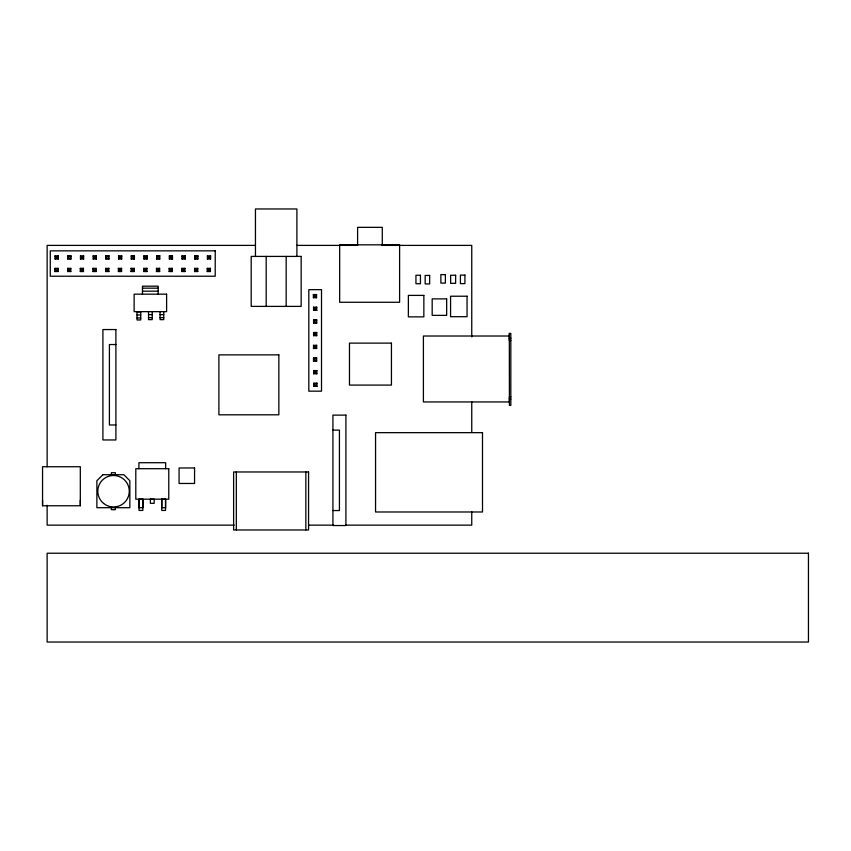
<?xml version="1.0" encoding="UTF-8"?>
<svg xmlns="http://www.w3.org/2000/svg" width="851" height="851" viewBox="0 0 851 851"><rect width="100%" height="100%" fill="white"/><g stroke="black" fill="none" stroke-linecap="round" stroke-linejoin="round"><path stroke-width="1.28" d="M80.313 500.25L80.313 505.76L42.55 505.76L42.55 500.25M139.064 499.175L139.053 507.707L142.851 507.707L142.862 499.175L139.064 499.175L139.053 510.451L142.851 510.451L142.862 499.175M161.775 499.175L161.764 507.707L165.562 507.707L165.573 499.175L161.775 499.175L161.764 510.451L165.562 510.451L165.573 499.175M509.334 336.017L509.334 333.432L510.823 333.432L510.823 405.374L509.419 405.374L509.324 336.017L509.334 340.538L510.823 340.538M510.823 396.694L509.377 396.694L509.377 401.949L423.404 401.949L423.404 336.017L509.387 336.017L509.419 333.432M55.081 259.002L55.879 258.215L55.081 255.832L58.262 255.832L58.262 259.002L55.081 259.002L55.081 255.832M58.262 259.002L57.464 258.215L58.262 255.832M54.921 271.533L55.709 270.735L54.921 268.352L58.091 268.352L58.091 271.533L54.921 271.533L54.921 268.352M58.091 271.533L57.294 270.735L58.091 268.352M67.782 259.002L68.58 258.215L70.963 259.002L67.782 259.002L67.782 255.832L70.963 255.832L70.963 259.002M70.165 258.215L70.963 255.832M67.612 271.533L68.41 270.735L70.793 271.533L67.612 271.533L67.612 268.352L70.793 268.352L70.793 271.533M69.995 270.735L70.793 268.352M80.473 259.002L81.27 258.215L80.473 255.832L83.643 255.832L83.643 259.002L80.473 259.002L80.473 255.832M83.643 259.002L82.855 258.215L83.643 255.832M80.302 271.533L81.1 270.735L80.302 268.352L83.483 268.352L83.483 271.533L80.302 271.533L80.302 268.352M81.1 269.15L83.483 268.352M93.174 259.002L93.972 258.215L93.174 255.832L96.344 255.832L96.344 259.002L93.174 259.002L93.174 255.832M96.344 259.002L95.557 258.215L96.344 255.832M93.004 271.533L93.801 270.735L93.004 268.352L96.174 268.352L96.174 271.533L93.004 271.533L93.004 268.352M96.174 271.533L95.386 270.735L96.174 268.352M105.864 259.002L106.652 258.215L105.864 255.832L109.034 255.832L109.034 259.002L105.864 259.002L105.864 255.832M106.652 256.63L109.034 255.832M105.694 271.533L106.492 270.735L105.694 268.352L108.864 268.352L108.864 271.533L105.694 271.533L105.694 268.352M106.492 269.15L108.864 268.352M118.566 259.002L119.353 258.215L118.566 255.832L121.736 255.832L121.736 259.002L118.566 259.002L118.566 255.832M121.736 259.002L120.938 258.215L121.736 255.832M118.395 271.533L119.183 270.735L118.395 268.352L121.565 268.352L121.565 271.533L118.395 271.533L118.395 268.352M121.565 271.533L120.768 270.735L121.565 268.352M131.245 259.002L132.043 258.215L131.245 255.832L134.426 255.832L134.426 259.002L131.245 259.002L131.245 255.832M132.043 256.63L134.426 255.832M131.086 271.533L131.873 270.735L134.256 271.533L131.086 271.533L131.086 268.352L134.256 268.352L134.256 271.533M133.458 270.735L134.256 268.352M143.947 259.002L144.744 258.215L143.947 255.832L147.127 255.832L147.127 259.002L143.947 259.002L143.947 255.832M147.127 259.002L146.329 258.215L147.127 255.832M143.776 271.533L144.574 270.735L143.776 268.352L146.957 268.352L146.957 271.533L143.776 271.533L143.776 268.352M144.574 269.15L146.957 268.352M156.637 259.002L157.435 258.215L159.807 259.002L159.807 255.832L156.637 255.832L156.637 259.002L159.807 259.002M156.637 255.832L157.435 256.63L159.807 255.832M156.467 271.533L157.265 270.735L159.648 271.533L159.648 268.352L156.467 268.352L156.467 271.533L159.648 271.533M156.467 268.352L157.265 269.15L159.648 268.352M169.338 259.002L170.136 258.215L169.338 255.832L172.508 255.832L172.508 259.002L169.338 259.002L169.338 255.832M170.136 256.63L172.508 255.832M169.168 271.533L169.966 270.735L169.168 268.352L172.338 268.352L172.338 271.533L169.168 271.533L169.168 268.352M169.966 269.15L172.338 268.352M182.029 259.002L182.816 258.215L182.029 255.832L185.199 255.832L185.199 259.002L182.029 259.002L182.029 255.832M185.199 259.002L184.401 258.215L185.199 255.832M181.859 271.533L182.657 270.735L181.859 268.352L185.029 268.352L185.029 271.533L181.859 271.533L181.859 268.352M182.657 269.15L185.029 268.352M194.73 259.002L197.102 258.215L197.9 259.002L194.73 259.002L194.73 255.832L197.9 255.832L197.9 259.002M197.102 258.215L197.9 255.832M194.56 271.533L195.347 270.735L194.56 268.352L197.73 268.352L197.73 271.533L194.56 271.533L194.56 268.352M197.73 271.533L196.932 270.735L197.73 268.352M207.41 259.002L208.208 258.215L207.41 255.832L210.591 255.832L210.591 259.002L207.41 259.002L207.41 255.832M210.591 259.002L209.793 258.215L210.591 255.832M207.25 271.533L208.038 270.735L207.25 268.352L210.42 268.352L210.42 271.533L207.25 271.533L207.25 268.352M208.038 269.15L210.42 268.352M313.381 297.722L314.179 296.925L313.381 294.552L313.381 297.722L316.561 297.722L316.561 294.552L313.381 294.552M314.179 295.34L316.561 294.552M313.583 310.381L314.37 309.583L313.583 307.211L313.583 310.381L316.753 310.381L316.753 307.211L313.583 307.211M314.37 307.998L316.753 307.211M313.583 323.072L314.37 322.274L316.753 323.072L316.753 319.902L313.583 319.902L313.583 323.072L316.753 323.072M313.583 319.902L314.37 320.689L316.753 319.902M313.583 335.677L314.37 334.879L316.753 335.677L316.753 332.507L313.583 332.507L313.583 335.677L316.753 335.677M313.583 332.507L314.37 333.294L316.753 332.507M313.498 348.495L314.285 347.697L313.498 345.325L316.668 345.325L316.668 348.495L313.498 348.495L313.498 345.325M314.285 346.112L316.668 345.325M313.498 361.101L314.285 360.303L316.668 361.101L316.668 357.92L313.498 357.92L313.498 361.101L316.668 361.101M313.498 357.92L314.285 358.718L316.668 357.92M313.689 373.759L314.487 372.961L313.689 370.579L316.859 370.579L316.859 373.759L313.689 373.759L313.689 370.579M314.487 371.376L316.859 370.579M313.806 386.365L314.593 385.567L313.806 383.184L316.976 383.184L316.976 386.365L313.806 386.365L313.806 383.184M314.593 383.982L316.976 383.184M255.46 245.396L47.135 245.396L47.135 466.805M296.595 245.396L357.633 245.396M381.525 245.396L471.752 245.396L471.752 336.879M55.879 256.63L57.464 256.63M67.782 255.832L70.165 256.63M81.27 256.63L82.855 256.63M93.972 256.63L95.557 256.63M119.353 256.63L120.938 256.63M144.744 256.63L146.329 256.63M182.816 256.63L184.401 256.63M194.73 255.832L197.102 256.63M208.208 256.63L209.793 256.63M55.879 258.215L57.464 258.215M81.27 258.215L82.855 258.215M93.972 258.215L95.557 258.215M106.652 258.215L109.034 259.002M119.353 258.215L120.938 258.215M132.043 258.215L134.426 259.002M144.744 258.215L146.329 258.215M170.136 258.215L172.508 259.002M182.816 258.215L184.401 258.215M208.208 258.215L209.793 258.215M55.709 269.15L57.294 269.15M67.612 268.352L69.995 269.15M93.801 269.15L95.386 269.15M119.183 269.15L120.768 269.15M131.086 268.352L133.458 269.15M195.347 269.15L196.932 269.15M55.709 270.735L57.294 270.735M81.1 270.735L83.483 271.533M93.801 270.735L95.386 270.735M106.492 270.735L108.864 271.533M119.183 270.735L120.768 270.735M144.574 270.735L146.957 271.533M169.966 270.735L172.338 271.533M182.657 270.735L185.029 271.533M195.347 270.735L196.932 270.735M208.038 270.735L210.42 271.533M142.468 288.17L158.212 288.17M142.468 291.17L158.212 291.17M314.179 296.925L316.561 297.722M314.37 309.583L316.753 310.381M148.521 314.647L152.212 314.647M160.052 314.647L163.754 314.647M137.022 314.966L140.723 314.966M148.521 317.646L152.212 317.646M160.052 317.646L163.754 317.646M137.022 317.966L140.723 317.966M509.334 338.304L510.823 338.304M115.896 344.538L109.407 344.538L109.407 424.968L115.896 424.968M314.285 347.697L316.668 348.495M314.487 372.961L316.859 373.759M314.593 385.567L316.976 386.365M509.419 399.151L510.823 399.151M332.922 430.117L339.421 430.117L339.421 510.547L332.922 510.547M234.227 525.141L47.135 525.141L47.135 505.26M308.541 525.141L333.752 525.141M345.697 525.141L471.752 525.141L471.752 511.887M471.752 401.842L471.752 432.34M382.28 244.833L382.28 227.345L357.601 227.345L357.601 244.833M316.072 371.376L316.072 372.961M316.178 383.982L316.178 385.567M315.955 307.998L315.955 309.583M315.955 320.689L315.955 322.274M315.955 333.294L315.955 334.879M315.87 346.112L315.87 347.697M315.87 358.718L315.87 360.303M315.764 295.34L315.764 296.925M314.37 320.689L314.37 322.274M314.37 333.294L314.37 334.879M314.285 358.718L314.285 360.303M305.849 471.965L305.849 529.971M296.903 256.417L296.903 208.963L255.449 208.963L255.449 256.417M286.17 256.417L286.17 306.392M266.182 256.417L266.182 306.392M236.333 471.965L236.333 529.971M209.623 269.15L209.623 270.735M195.517 256.63L195.517 258.215M184.241 269.15L184.241 270.735M171.721 256.63L171.721 258.215M171.551 269.15L171.551 270.735M165.668 468.699L165.668 462.71L138.894 462.71L138.894 468.699M163.754 311.647L163.754 319.646L160.052 319.646L160.052 311.647M159.02 256.63L159.02 258.215M158.85 269.15L158.85 270.735M158.212 294.169L158.212 286.17L142.468 286.17L142.468 294.169M157.435 256.63L157.435 258.215M157.265 269.15L157.265 270.735M152.212 311.647L152.212 319.646L148.521 319.646L148.521 311.647M146.159 269.15L146.159 270.735M133.628 256.63L133.628 258.215M131.873 269.15L131.873 270.735M115.364 475.177L115.364 472.72L111.364 472.72L111.364 475.177M115.364 507.239L115.364 509.685L111.364 509.685L111.364 507.239M108.237 256.63L108.237 258.215M108.077 269.15L108.077 270.735M82.685 269.15L82.685 270.735M80.313 505.76L80.313 466.731L42.55 466.731L42.55 505.76M68.58 256.63L68.58 258.215M68.41 269.15L68.41 270.735M150.382 499.175L150.382 503.324L154.169 503.324L154.18 499.175L150.382 499.175M102.875 474.72L96.876 480.719L96.876 507.696L129.852 507.696L129.852 480.719L123.852 474.72L102.875 474.72M399.608 244.833L339.666 244.833L339.666 302.275L399.608 302.275L399.608 244.833M215.218 250.854L50.273 250.854L50.273 276.224L215.218 276.224L215.218 250.854M301.158 256.417L251.194 256.417L251.194 306.392L301.158 306.392L301.158 256.417M445.371 274.618L440.871 274.618L440.871 283.106L445.371 283.106L445.371 274.618M464.912 275.118L460.412 275.118L460.412 283.617L464.912 283.617L464.912 275.118M420.437 275.256L415.948 275.256L415.948 283.745L420.437 283.745L420.437 275.256M455.625 275.245L450.636 275.245L450.636 283.33L455.625 283.33L455.625 275.245M429.659 275.437L425.16 275.437L425.16 283.926L429.659 283.926L429.659 275.437M321.508 289.67L308.817 289.67L308.817 391.173L321.508 391.173L321.508 289.67M166.605 294.169L134.128 294.169L134.128 311.647L166.605 311.647L166.605 294.169M423.851 295.393L408.374 295.393L408.374 316.87L423.851 316.87L423.851 295.393M467.05 296.222L450.573 296.222L450.573 316.7L467.05 316.7L467.05 296.222M446.669 298.882L432.18 298.882L432.18 315.37L446.669 315.37L446.669 298.882M140.723 311.966L137.022 311.966L137.022 319.965L140.723 319.965L140.723 311.966M115.896 329.55L102.907 329.55L102.907 439.956L115.896 439.956L115.896 329.55M391.439 343.123L349.474 343.123L349.474 385.088L391.439 385.088L391.439 343.123M278.851 354.867L218.898 354.867L218.898 414.809L278.851 414.809L278.851 354.867M345.91 415.128L332.922 415.128L332.922 525.535L345.91 525.535L345.91 415.128M482.496 432.659L375.557 432.659L375.557 511.983L482.496 511.983L482.496 432.659M194.56 467.976L179.072 467.976L179.072 483.464L194.56 483.464L194.56 467.976M168.775 468.699L135.798 468.699L135.798 499.175L168.775 499.175L168.775 468.699M308.562 471.965L233.621 471.965L233.621 529.971L308.562 529.971L308.562 471.965M808.45 553.224L47.135 553.224L47.135 642.037L808.45 642.037L808.45 553.224M103.599 503.43A15.733 15.733 0 0 0 129.075 493.75A15.733 15.733 0 0 0 107.96 476.528A15.733 15.733 0 0 0 103.599 503.43"/></g></svg>
